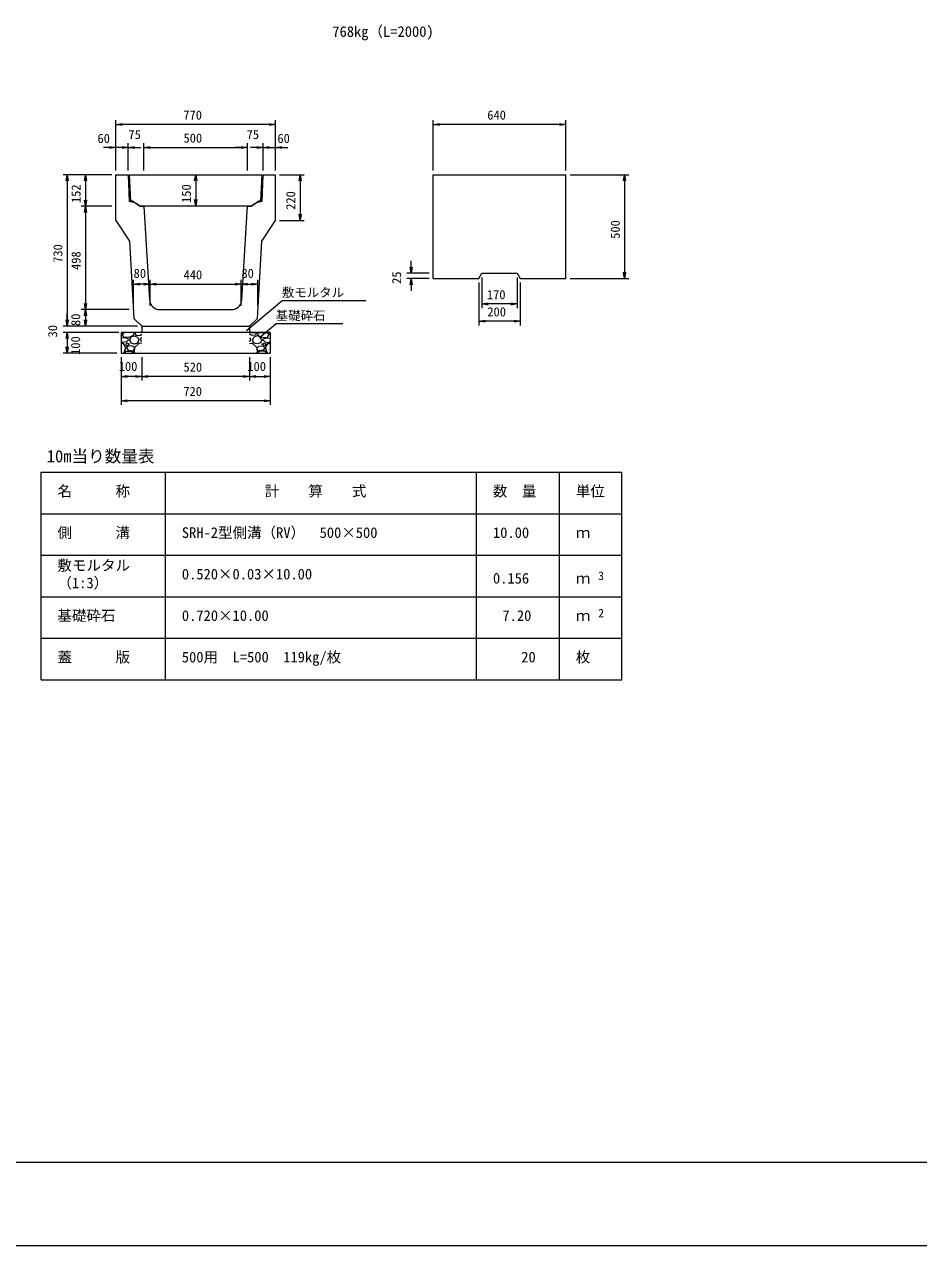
# Model space of a CAD drawing. Units: millimetres, scale not verified. Extents: x 0 to 84100, y 0 to 59400.
# Drawn here: x 18867 to 40430, y 0 to 29435 of the extents above; entities that cross this region are included whole.
import ezdxf
from ezdxf.enums import TextEntityAlignment as Align

# ---------------------------------------------------------------- set-up
doc = ezdxf.new("R2010")
doc.units = ezdxf.units.MM
doc.header["$LTSCALE"] = 100
for name, color, linetype, lineweight in [('D-MTR-FRAM（材料表図枠）', 2, 'Continuous', 18), ('D-STR-DIM（寸法）', 7, 'Continuous', 18), ('D-STR-HTXT（旗揚げ）', 7, 'Continuous', 18), ('D-STR-STRn（構造物）', 7, 'Continuous', 18), ('D-STR（構造物外形線）', 1, 'Continuous', 18), ('D-TTL(外枠）', 2, 'Continuous', 18), ('DEFPOINTS_2', 8, 'Continuous', 18)]:
    doc.layers.add(name, color=color, linetype=linetype, lineweight=lineweight)
for name, color, linetype in [('D-MTR-TXT(文字列）', 7, 'Continuous'), ('D-MTR（材料表タイトル）', 7, 'Continuous'), ('D-STR-TXT（文字）', 7, 'Continuous')]:
    doc.layers.add(name, color=color, linetype=linetype)
doc.styles.add('ＭＳ ゴシック', font='')
doc.styles.get('ＭＳ ゴシック').set_extended_font_data('MS Gothic')

msp = doc.modelspace()

# ---------------------------------------------------------------- linework, layer by layer
at = {"layer": 'D-MTR-FRAM（材料表図枠）'}
for p, q in [((19271.4, 18640.1), (33271.4, 18640.1)), ((19271.4, 13640.1), (19271.4, 18640.1)), ((22271.4, 13640.1), (22271.4, 18640.1)), ((29771.4, 13640.1), (29771.4, 18640.1)), ((31771.4, 15440.1), (31771.4, 18640.1)), ((31771.4, 13640.1), (31771.4, 18640.1)), ((33271.4, 13640.1), (33271.4, 18640.1)), ((19271.4, 17640.1), (33271.4, 17640.1)), ((19271.4, 16640.1), (33271.4, 16640.1)), ((19271.4, 15640.1), (33271.4, 15640.1)), ((19271.4, 14640.1), (33271.4, 14640.1)), ((19271.4, 13640.1), (33271.4, 13640.1))]:
    msp.add_line(p, q, dxfattribs=at)
at = {"layer": 'D-STR-DIM（寸法）'}
for p, q in [((21072, 25911.1), (21072, 27125.1)), ((24922, 25911.1), (24922, 27125.1)), ((28724.9, 25911.1), (28724.9, 27125.1)), ((31924.9, 25911.1), (31924.9, 27125.1)), ((21072, 27025.1), (21222, 27050.1)), ((21222, 27000.1), (21072, 27025.1)), ((21072, 27025.1), (21222, 27025.1)), ((24772, 27025.1), (21222, 27025.1)), ((24772, 27050.1), (24922, 27025.1)), ((24922, 27025.1), (24772, 27000.1)), ((24922, 27025.1), (24772, 27025.1)), ((28724.9, 27025.1), (28874.9, 27050.1)), ((28874.9, 27000.1), (28724.9, 27025.1)), ((28724.9, 27025.1), (28874.9, 27025.1)), ((31774.9, 27025.1), (28874.9, 27025.1)), ((31774.9, 27050.1), (31924.9, 27025.1)), ((31924.9, 27025.1), (31774.9, 27000.1)), ((31924.9, 27025.1), (31774.9, 27025.1)), ((20922, 26495.3), (21072, 26470.3)), ((21072, 25911.1), (21072, 26570.3)), ((21222, 26495.3), (21372, 26470.3)), ((21372, 25911.1), (21372, 26570.3)), ((21372, 25911.1), (21372, 26570.3)), ((21372, 26470.3), (21522, 26495.3)), ((21747, 25911.1), (21747, 26570.3)), ((21747, 25911.1), (21747, 26570.3)), ((21747, 26470.3), (21897, 26495.3)), ((21747, 26470.3), (21897, 26495.3)), ((24097, 26495.3), (24247, 26470.3)), ((24097, 26495.3), (24247, 26470.3)), ((24247, 25911.1), (24247, 26570.3)), ((24247, 25911.1), (24247, 26570.3)), ((24472, 26495.3), (24622, 26470.3)), ((24622, 25911.1), (24622, 26570.3)), ((24622, 25911.1), (24622, 26570.3)), ((24622, 26470.3), (24772, 26495.3)), ((24922, 25911.1), (24922, 26570.3)), ((24922, 26470.3), (25072, 26495.3)), ((20922, 26470.3), (20772, 26470.3)), ((21072, 26470.3), (20922, 26445.3)), ((21072, 26470.3), (20922, 26470.3)), ((21222, 26470.3), (21072, 26470.3)), ((21372, 26470.3), (21222, 26445.3)), ((21372, 26470.3), (21222, 26470.3)), ((21522, 26445.3), (21372, 26470.3)), ((21372, 26470.3), (21522, 26470.3)), ((21522, 26470.3), (21672, 26470.3)), ((21897, 26445.3), (21747, 26470.3)), ((21747, 26470.3), (21897, 26470.3)), ((21897, 26445.3), (21747, 26470.3)), ((21747, 26470.3), (21897, 26470.3)), ((21897, 26470.3), (24097, 26470.3)), ((21897, 26470.3), (22047, 26470.3)), ((24097, 26470.3), (23947, 26470.3)), ((24247, 26470.3), (24097, 26445.3)), ((24247, 26470.3), (24097, 26470.3)), ((24247, 26470.3), (24097, 26445.3)), ((24247, 26470.3), (24097, 26470.3)), ((24472, 26470.3), (24322, 26470.3)), ((24622, 26470.3), (24472, 26445.3)), ((24622, 26470.3), (24472, 26470.3)), ((24772, 26445.3), (24622, 26470.3)), ((24622, 26470.3), (24772, 26470.3)), ((24772, 26470.3), (24922, 26470.3)), ((25072, 26445.3), (24922, 26470.3)), ((24922, 26470.3), (25072, 26470.3)), ((25072, 26470.3), (25222, 26470.3)), ((20972, 25811.1), (19798.6, 25811.1)), ((19873.6, 25661.1), (19898.6, 25811.1)), ((19898.6, 25811.1), (19923.6, 25661.1)), ((19898.6, 25811.1), (19898.6, 25661.1)), ((19898.6, 25661.1), (19898.6, 22311.1)), ((20972, 25811.1), (20237.2, 25811.1)), ((20312.2, 25661.1), (20337.2, 25811.1)), ((20337.2, 25811.1), (20362.2, 25661.1)), ((20337.2, 25811.1), (20337.2, 25661.1)), ((20337.2, 25661.1), (20337.2, 25201.1)), ((22972, 25661.1), (22997, 25811.1)), ((22997, 25811.1), (23022, 25661.1)), ((22997, 25811.1), (22997, 25661.1)), ((22997, 25661.1), (22997, 25211.1)), ((25022, 25811.1), (25614.8, 25811.1)), ((25489.8, 25661.1), (25514.8, 25811.1)), ((25514.8, 25811.1), (25539.8, 25661.1)), ((25514.8, 25811.1), (25514.8, 25661.1)), ((25514.8, 25661.1), (25514.8, 24861.1)), ((32024.9, 25811.1), (33441.1, 25811.1)), ((33316.1, 25661.1), (33341.1, 25811.1)), ((33341.1, 25811.1), (33366.1, 25661.1)), ((33341.1, 25811.1), (33341.1, 25661.1)), ((33341.1, 25661.1), (33341.1, 23461.1)), ((20972, 25051.1), (20237.2, 25051.1)), ((20972, 25051.1), (20237.2, 25051.1)), ((20337.2, 25051.1), (20312.2, 25201.1)), ((20312.2, 24901.1), (20337.2, 25051.1)), ((20362.2, 25201.1), (20337.2, 25051.1)), ((20337.2, 25051.1), (20337.2, 25201.1)), ((20337.2, 25051.1), (20362.2, 24901.1)), ((20337.2, 25051.1), (20337.2, 24901.1)), ((22997, 25061.1), (22972, 25211.1)), ((23022, 25211.1), (22997, 25061.1)), ((22997, 25061.1), (22997, 25211.1)), ((20337.2, 24901.1), (20337.2, 22711.1)), ((25514.8, 24711.1), (25489.8, 24861.1)), ((25539.8, 24861.1), (25514.8, 24711.1)), ((25514.8, 24711.1), (25514.8, 24861.1)), ((25022, 24711.1), (25614.8, 24711.1)), ((28193, 23436.1), (28168, 23586.1)), ((28193, 23586.1), (28193, 23736.1)), ((28218, 23586.1), (28193, 23436.1)), ((28193, 23436.1), (28193, 23586.1)), ((21496.6, 22667), (21496.6, 23275.2)), ((21897, 22661.1), (21897, 23275.2)), ((21897, 22661.1), (21897, 23275.2)), ((24096.3, 22661.1), (24096.3, 23275.2)), ((24096.3, 22649.1), (24096.3, 23275.2)), ((24496.6, 22667), (24496.6, 23275.2)), ((28624.9, 23436.1), (28093, 23436.1)), ((28624.9, 23311.1), (28093, 23311.1)), ((28168, 23161.1), (28193, 23311.1)), ((28193, 23311.1), (28218, 23161.1)), ((28193, 23311.1), (28193, 23161.1)), ((29899.9, 23336.1), (29899.9, 22596.2)), ((30749.9, 23336.1), (30749.9, 22596.2)), ((32024.9, 23311.1), (33441.1, 23311.1)), ((33341.1, 23311.1), (33316.1, 23461.1)), ((33366.1, 23461.1), (33341.1, 23311.1)), ((33341.1, 23311.1), (33341.1, 23461.1)), ((21496.6, 23175.2), (21646.6, 23200.2)), ((21646.6, 23150.2), (21496.6, 23175.2)), ((21496.6, 23175.2), (21646.6, 23175.2)), ((21747, 23175.2), (21646.6, 23175.2)), ((21747, 23200.2), (21897, 23175.2)), ((21897, 23175.2), (21747, 23150.2)), ((21897, 23175.2), (21747, 23175.2)), ((21897, 23175.2), (22047, 23200.2)), ((22047, 23150.2), (21897, 23175.2)), ((21897, 23175.2), (22047, 23175.2)), ((22047, 23175.2), (23946.3, 23175.2)), ((23946.3, 23200.2), (24096.3, 23175.2)), ((24096.3, 23175.2), (23946.3, 23150.2)), ((24096.3, 23175.2), (23946.3, 23175.2)), ((24096.3, 23175.2), (24246.3, 23200.2)), ((24246.3, 23150.2), (24096.3, 23175.2)), ((24096.3, 23175.2), (24246.3, 23175.2)), ((24246.3, 23175.2), (24346.6, 23175.2)), ((24346.6, 23200.2), (24496.6, 23175.2)), ((24496.6, 23175.2), (24346.6, 23150.2)), ((24496.6, 23175.2), (24346.6, 23175.2)), ((28193, 23161.1), (28193, 23011.1)), ((29824.9, 23211.1), (29824.9, 22181.4)), ((30824.9, 23211.1), (30824.9, 22181.4)), ((20337.2, 22561.1), (20312.2, 22711.1)), ((20362.2, 22711.1), (20337.2, 22561.1)), ((20337.2, 22561.1), (20337.2, 22711.1)), ((29899.9, 22696.2), (30049.9, 22721.2)), ((30049.9, 22671.2), (29899.9, 22696.2)), ((29899.9, 22696.2), (30049.9, 22696.2)), ((30599.9, 22696.2), (30049.9, 22696.2)), ((30599.9, 22721.2), (30749.9, 22696.2)), ((30749.9, 22696.2), (30599.9, 22671.2)), ((30749.9, 22696.2), (30599.9, 22696.2)), ((19898.6, 22311.1), (19898.6, 22461.1)), ((19898.6, 22311.1), (19898.6, 22461.1)), ((19898.6, 22311.1), (19898.6, 22461.1)), ((21397, 22561.1), (20237.2, 22561.1)), ((21397, 22561.1), (20237.2, 22561.1)), ((20312.2, 22411.1), (20337.2, 22561.1)), ((20337.2, 22561.1), (20362.2, 22411.1)), ((20337.2, 22561.1), (20337.2, 22411.1)), ((20337.2, 22411.1), (20337.2, 22311.1)), ((21597, 22161.1), (19798.6, 22161.1)), ((21597, 22161.1), (19798.6, 22161.1)), ((21597, 22161.1), (19798.6, 22161.1)), ((21597, 22161.1), (19798.6, 22161.1)), ((19898.6, 22161.1), (19873.6, 22311.1)), ((19898.6, 22161.1), (19873.6, 22311.1)), ((19898.6, 22161.1), (19873.6, 22311.1)), ((19898.6, 22161.1), (19873.6, 22311.1)), ((19923.6, 22311.1), (19898.6, 22161.1)), ((19898.6, 22161.1), (19898.6, 22311.1)), ((19923.6, 22311.1), (19898.6, 22161.1)), ((19898.6, 22161.1), (19898.6, 22311.1)), ((19923.6, 22311.1), (19898.6, 22161.1)), ((19898.6, 22161.1), (19898.6, 22311.1)), ((19923.6, 22311.1), (19898.6, 22161.1)), ((19898.6, 22161.1), (19898.6, 22311.1)), ((21597, 22161.1), (20237.2, 22161.1)), ((20337.2, 22161.1), (20312.2, 22311.1)), ((20362.2, 22311.1), (20337.2, 22161.1)), ((20337.2, 22161.1), (20337.2, 22311.1)), ((29824.9, 22281.4), (29974.9, 22306.4)), ((29974.9, 22256.4), (29824.9, 22281.4)), ((29824.9, 22281.4), (29974.9, 22281.4)), ((30674.9, 22281.4), (29974.9, 22281.4)), ((30674.9, 22306.4), (30824.9, 22281.4)), ((30824.9, 22281.4), (30674.9, 22256.4)), ((30824.9, 22281.4), (30674.9, 22281.4)), ((21097, 22011.1), (19798.6, 22011.1)), ((21097, 22011.1), (19798.6, 22011.1)), ((21097, 22011.1), (19798.6, 22011.1)), ((21142, 22011.1), (19798.6, 22011.1)), ((19873.6, 21861.1), (19898.6, 22011.1)), ((19873.6, 21861.1), (19898.6, 22011.1)), ((19873.6, 21861.1), (19898.6, 22011.1)), ((19873.6, 21861.1), (19898.6, 22011.1)), ((19898.6, 22011.1), (19923.6, 21861.1)), ((19898.6, 22011.1), (19898.6, 21861.1)), ((19898.6, 22011.1), (19923.6, 21861.1)), ((19898.6, 22011.1), (19898.6, 21861.1)), ((19898.6, 22011.1), (19923.6, 21861.1)), ((19898.6, 22011.1), (19898.6, 21861.1)), ((19898.6, 22011.1), (19923.6, 21861.1)), ((19898.6, 22011.1), (19898.6, 21861.1)), ((19898.6, 21861.1), (19898.6, 21711.1)), ((19898.6, 21861.1), (19898.6, 21711.1)), ((19898.6, 21861.1), (19898.6, 21711.1)), ((19898.6, 21861.1), (19898.6, 21661.1)), ((21097, 21511.1), (19798.6, 21511.1)), ((19898.6, 21511.1), (19873.6, 21661.1)), ((19923.6, 21661.1), (19898.6, 21511.1)), ((19898.6, 21511.1), (19898.6, 21661.1)), ((21197, 21411.1), (21197, 20263.2)), ((21197, 21411.1), (21197, 20849.9)), ((21697, 21411.1), (21697, 20849.9)), ((21697, 21411.1), (21697, 20849.9)), ((24297, 21411.1), (24297, 20849.9)), ((24297, 21411.1), (24297, 20849.9)), ((24797, 21411.1), (24797, 20263.2)), ((24797, 21411.1), (24797, 20849.9)), ((21197, 20949.9), (21347, 20974.9)), ((21347, 20924.9), (21197, 20949.9)), ((21197, 20949.9), (21347, 20949.9)), ((21547, 20949.9), (21347, 20949.9)), ((21547, 20974.9), (21697, 20949.9)), ((21697, 20949.9), (21547, 20924.9)), ((21697, 20949.9), (21547, 20949.9)), ((21697, 20949.9), (21847, 20974.9)), ((21847, 20924.9), (21697, 20949.9)), ((21697, 20949.9), (21847, 20949.9)), ((24147, 20949.9), (21847, 20949.9)), ((24147, 20974.9), (24297, 20949.9)), ((24297, 20949.9), (24147, 20924.9)), ((24297, 20949.9), (24147, 20949.9)), ((24297, 20949.9), (24447, 20974.9)), ((24447, 20924.9), (24297, 20949.9)), ((24297, 20949.9), (24447, 20949.9)), ((24447, 20949.9), (24647, 20949.9)), ((24647, 20974.9), (24797, 20949.9)), ((24797, 20949.9), (24647, 20924.9)), ((24797, 20949.9), (24647, 20949.9)), ((21197, 20363.2), (21347, 20388.2)), ((21347, 20338.2), (21197, 20363.2)), ((21197, 20363.2), (21347, 20363.2)), ((24647, 20363.2), (21347, 20363.2)), ((24647, 20388.2), (24797, 20363.2)), ((24797, 20363.2), (24647, 20338.2)), ((24797, 20363.2), (24647, 20363.2))]:
    msp.add_line(p, q, dxfattribs=at)
at = {"layer": 'D-STR-HTXT（旗揚げ）'}
for p, q in [((24224.2, 22057.1), (25076.8, 22773.4)), ((27099.5, 22773.4), (25076.8, 22773.4)), ((24533.7, 21888.6), (24927, 22218.3)), ((26543.9, 22218.3), (24927, 22218.3))]:
    msp.add_line(p, q, dxfattribs=at)
at = {"layer": 'D-STR-STRn（構造物）'}
for p, q in [((21697, 22161.1), (21697, 22011.1)), ((24297, 22161.1), (24297, 22011.1)), ((21697, 22011.1), (21197, 22011.1)), ((21197, 22011.1), (21197, 21511.1)), ((21197, 21967.6), (21253.3, 22011.1)), ((21273.3, 21880.3), (21197, 21872.2)), ((21217.7, 21772.5), (21197, 21795.1)), ((21227.9, 21955.9), (21277.5, 22011.1)), ((21263.8, 21895.6), (21228.8, 21955.6)), ((21387.5, 21886.9), (21262.5, 21896.9)), ((21372.7, 21856.1), (21272.7, 21881.1)), ((21377.9, 21830.9), (21332.9, 21780.9)), ((21377.9, 21830.5), (21372.9, 21855.5)), ((21493.1, 21940.5), (21388.1, 21885.5)), ((21402.4, 21831), (21432.4, 21761)), ((21407.7, 21830.8), (21437.7, 21900.8)), ((21437.9, 21900.8), (21517.9, 21925.8)), ((21513, 22010.8), (21493, 21940.8)), ((21517.7, 21925.8), (21597.7, 21895.8)), ((21530.1, 22011.1), (21557, 21947)), ((21557.6, 21945.6), (21662.6, 21940.6)), ((21597.9, 21895.7), (21627.9, 21830.7)), ((21602.7, 21761.1), (21627.7, 21831.1)), ((21697, 21795.1), (21662.7, 21832.5)), ((21662.8, 21831), (21677.8, 21871)), ((21662.9, 21941.2), (21697, 21967.6)), ((21697, 21872.2), (21678.3, 21870.3)), ((24797, 22011.1), (21697, 22011.1)), ((24297, 22011.1), (24797, 22011.1)), ((24331.1, 21941.2), (24297, 21967.6)), ((24297, 21872.2), (24315.7, 21870.3)), ((24297, 21795.1), (24331.3, 21832.5)), ((24331.2, 21831), (24316.2, 21871)), ((24436.4, 21945.6), (24331.4, 21940.6)), ((24396, 21895.7), (24366, 21830.7)), ((24391.3, 21761.1), (24366.3, 21831.1)), ((24476.3, 21925.8), (24396.3, 21895.8)), ((24463.9, 22011.1), (24436.9, 21947)), ((24556.1, 21900.8), (24476.1, 21925.8)), ((24481, 22010.8), (24501, 21940.8)), ((24500.9, 21940.5), (24605.9, 21885.5)), ((24586.2, 21830.8), (24556.2, 21900.8)), ((24591.6, 21831), (24561.6, 21761)), ((24606.4, 21886.9), (24731.4, 21896.9)), ((24616.1, 21830.5), (24621.1, 21855.5)), ((24616.1, 21830.9), (24661.1, 21780.9)), ((24621.3, 21856.1), (24721.3, 21881.1)), ((24766.1, 21955.9), (24716.4, 22011.1)), ((24720.7, 21880.3), (24797, 21872.2)), ((24730.1, 21895.6), (24765.1, 21955.6)), ((24797, 21967.6), (24740.7, 22011.1)), ((24776.3, 21772.5), (24797, 21795.1)), ((24797, 22011.1), (24797, 21511.1)), ((21258, 21740.3), (21197, 21745.4)), ((21197, 21511.1), (24797, 21511.1)), ((21332.5, 21781.1), (21217.5, 21771.1)), ((21253.3, 21511.1), (21272.9, 21526.2)), ((21314, 21651.1), (21259, 21741.1)), ((21272.9, 21525.7), (21312.9, 21650.7)), ((21277.5, 21511.1), (21317.9, 21555.9)), ((21307.7, 21735.9), (21327.7, 21685.9)), ((21342.8, 21750.7), (21307.8, 21735.7)), ((21317.9, 21555.9), (21447.9, 21555.9)), ((21327.7, 21686), (21402.7, 21731)), ((21327.7, 21641), (21367.7, 21581)), ((21377.8, 21690.8), (21327.8, 21640.8)), ((21403, 21730.9), (21343, 21750.9)), ((21368, 21580.6), (21493, 21565.6)), ((21478.4, 21676.1), (21378.4, 21691.1)), ((21432.5, 21760.5), (21517.5, 21735.5)), ((21447.7, 21557), (21512.7, 21512)), ((21518.9, 21639.8), (21478.9, 21674.8)), ((21493, 21565.9), (21518, 21610.9)), ((21517, 21542), (21530.1, 21511.1)), ((21522.6, 21646.1), (21517.6, 21541.1)), ((21517.9, 21610.9), (21517.9, 21640.9)), ((21518.1, 21735.5), (21603.1, 21760.5)), ((21638, 21750.8), (21523, 21645.8)), ((21697, 21745.4), (21638, 21750.3)), ((24297, 21745.4), (24356, 21750.3)), ((24356, 21750.8), (24471, 21645.8)), ((24475.9, 21735.5), (24390.9, 21760.5)), ((24476.9, 21542), (24463.9, 21511.1)), ((24471.4, 21646.1), (24476.4, 21541.1)), ((24475.1, 21639.8), (24515.1, 21674.8)), ((24501, 21565.9), (24476, 21610.9)), ((24476.1, 21610.9), (24476.1, 21640.9)), ((24561.5, 21760.5), (24476.5, 21735.5)), ((24546.3, 21557), (24481.3, 21512)), ((24626, 21580.6), (24501, 21565.6)), ((24515.5, 21676.1), (24615.5, 21691.1)), ((24676.1, 21555.9), (24546.1, 21555.9)), ((24591, 21730.9), (24651, 21750.9)), ((24666.3, 21686), (24591.3, 21731)), ((24616.1, 21690.8), (24666.1, 21640.8)), ((24666.3, 21641), (24626.3, 21581)), ((24651.2, 21750.7), (24686.2, 21735.7)), ((24661.5, 21781.1), (24776.5, 21771.1)), ((24686.3, 21735.9), (24666.3, 21685.9)), ((24716.4, 21511.1), (24676.1, 21555.9)), ((24680, 21651.1), (24735, 21741.1)), ((24721.1, 21525.7), (24681.1, 21650.7)), ((24740.7, 21511.1), (24721.1, 21526.2)), ((24736, 21740.3), (24797, 21745.4))]:
    msp.add_line(p, q, dxfattribs=at)
at = {"layer": 'D-STR（構造物外形線）'}
for p, q in [((21072, 24711.1), (21072, 25811.1)), ((21072, 25811.1), (21372, 25811.1)), ((21372, 25811.1), (21393, 25166.1)), ((21397, 25811.1), (24597, 25811.1)), ((21397, 25811.1), (21422, 25181.1)), ((24572, 25181.1), (24597, 25811.1)), ((24601, 25166.1), (24622, 25811.1)), ((24622, 25811.1), (24922, 25811.1)), ((24922, 24711.1), (24922, 25811.1)), ((28724.9, 25811.1), (31924.9, 25811.1)), ((28724.9, 23311.1), (28724.9, 25811.1)), ((31924.9, 23311.1), (31924.9, 25811.1)), ((21422, 25181.1), (21470.6, 25181.1)), ((21470.6, 25181.1), (21642, 25061.1)), ((21642, 25061.1), (24352, 25061.1)), ((21647, 25051.1), (21747, 25051.1)), ((21747, 25051.1), (21882.8, 22796)), ((24111.1, 22796), (24247, 25051.1)), ((24247, 25051.1), (24347, 25051.1)), ((24352, 25061.1), (24523.4, 25181.1)), ((24523.4, 25181.1), (24572, 25181.1)), ((21072, 24711.1), (21397.6, 24211.1)), ((24596.4, 24211.1), (24922, 24711.1)), ((21397.6, 24211.1), (21509.8, 22348.3)), ((24484.2, 22348.3), (24596.4, 24211.1)), ((28724.9, 23311.1), (29824.9, 23311.1)), ((29824.9, 23311.1), (29899.9, 23436.1)), ((29899.9, 23436.1), (30749.9, 23436.1)), ((30749.9, 23436.1), (30824.9, 23311.1)), ((30824.9, 23311.1), (31924.9, 23311.1)), ((22132.4, 22561.1), (23861.6, 22561.1)), ((21509.8, 22348.3), (21697, 22161.1)), ((21697, 22161.1), (24297, 22161.1)), ((24297, 22161.1), (24484.2, 22348.3))]:
    msp.add_line(p, q, dxfattribs=at)
for centre, radius, start, end in [((21365.4, 24767), 400, 45.2441, 86.03843), ((24628.6, 24767), 400, 93.96157, 134.7559), ((22132.4, 22811.1), 250, 183.44788, 270), ((23861.6, 22811.1), 250, 270, 356.55333)]:
    msp.add_arc(centre, radius, start, end, dxfattribs=at)
at = {"layer": 'D-TTL(外枠）'}
msp.add_line((81800, 2000), (2300, 2000), dxfattribs=at)
at = {"layer": 'DEFPOINTS_2'}
msp.add_line((0, 0), (84100, 0), dxfattribs=at)

# ---------------------------------------------------------------- texts
at = {"layer": 'D-MTR-TXT(文字列）', "style": 'ＭＳ ゴシック'}
for s, height, p in [('768kg（L=2000)', 256.6, (26292.7, 29058.6)), ('名\u3000\u3000\u3000称', 256.6, (19663.6, 17980.4)), ('計\u3000\u3000算\u3000\u3000式', 256.6, (24664.4, 17980.4)), ('数\u3000量', 256.6, (30163.6, 17980.4)), ('単位', 256.6, (32163.6, 17980.4)), ('側\u3000\u3000\u3000溝', 256.6, (19663.6, 16980.4)), ('SRH-2型側溝（RV）\u3000500×500', 256.6, (22663.6, 16980.4)), ('10.00', 256.6, (30166.3, 16980.4)), ('ｍ', 256.6, (32163.6, 16980.4)), ('敷モルタル', 256.6, (19663.6, 16190.4)), ('0.520×0.03×10.00', 256.6, (22663.6, 15980.4)), ('0.156', 256.6, (30166.3, 15880.4)), ('3', 205.3, (32703.9, 15980.9)), ('（1:3）', 256.6, (19663.6, 15768.2)), ('ｍ', 256.6, (32163.6, 15880.4)), ('基礎砕石', 256.6, (19663.6, 14980.4)), ('0.720×10.00', 256.6, (22663.6, 14980.4)), ('7.20', 256.6, (30393.8, 14980.4)), ('2', 205.3, (32703.9, 15080.9)), ('ｍ', 256.6, (32163.6, 14980.4)), ('蓋\u3000\u3000\u3000版', 256.6, (19663.6, 13980.4)), ('500用\u3000L=500  119kg/枚', 256.6, (22663.6, 13980.4)), ('20', 256.6, (30848.6, 13980.4)), ('枚', 256.6, (32163.6, 13980.4))]:
    msp.add_text(s, height=height, dxfattribs=at).set_placement(p, align=Align.BOTTOM_LEFT)
at = {"layer": 'D-MTR（材料表タイトル）', "style": 'ＭＳ ゴシック'}
msp.add_text('10m当り数量表', height=293.3, dxfattribs=at).set_placement((19405.6, 18792.6), align=Align.BOTTOM_LEFT)
at = {"layer": 'D-STR-DIM（寸法）', "style": 'ＭＳ ゴシック'}
for s, p in [('770', (22700, 27075.1)), ('640', (30029.5, 27075.1)), ('60', (20629.6, 26512.4)), ('75', (21376.3, 26605.6)), ('500', (22703.8, 26520.3)), ('75', (24226.3, 26605.6)), ('60', (24968.5, 26512.4)), ('80', (21501.1, 23260)), ('440', (22705.8, 23225.2)), ('80', (24100.8, 23260)), ('170', (30021.1, 22746.2)), ('200', (30031, 22331.4)), ('100', (21143.2, 21016.3)), ('520', (22703.8, 20999.9)), ('100', (24243.2, 21016.3)), ('720', (22700, 20413.2))]:
    msp.add_text(s, height=219.9, dxfattribs=at).set_placement(p, align=Align.BOTTOM_LEFT)
for s, p in [('152', (20287.2, 25130.3)), ('150', (22947, 25132.3)), ('220', (25464.8, 24967.2)), ('500', (33291.1, 24267.9)), ('730', (19848.6, 23689.1)), ('498', (20287.2, 23517.5)), ('25', (28018, 23180.9)), ('80', (20279.5, 22165.4)), ('30', (19723.6, 21890.4)), ('30', (19723.6, 21890.4)), ('30', (19723.6, 21890.4)), ('100', (20276.1, 21469.5))]:
    msp.add_text(s, height=219.9, rotation=90, dxfattribs=at).set_placement(p, align=Align.BOTTOM_LEFT)
at = {"layer": 'D-STR-TXT（文字）', "style": 'ＭＳ ゴシック'}
for s, p in [('敷モルタル', (25076.8, 22798.4)), ('基礎砕石', (24927, 22243.3))]:
    msp.add_text(s, height=219.9, dxfattribs=at).set_placement(p, align=Align.BOTTOM_LEFT)

doc.saveas('drawing.dxf')
